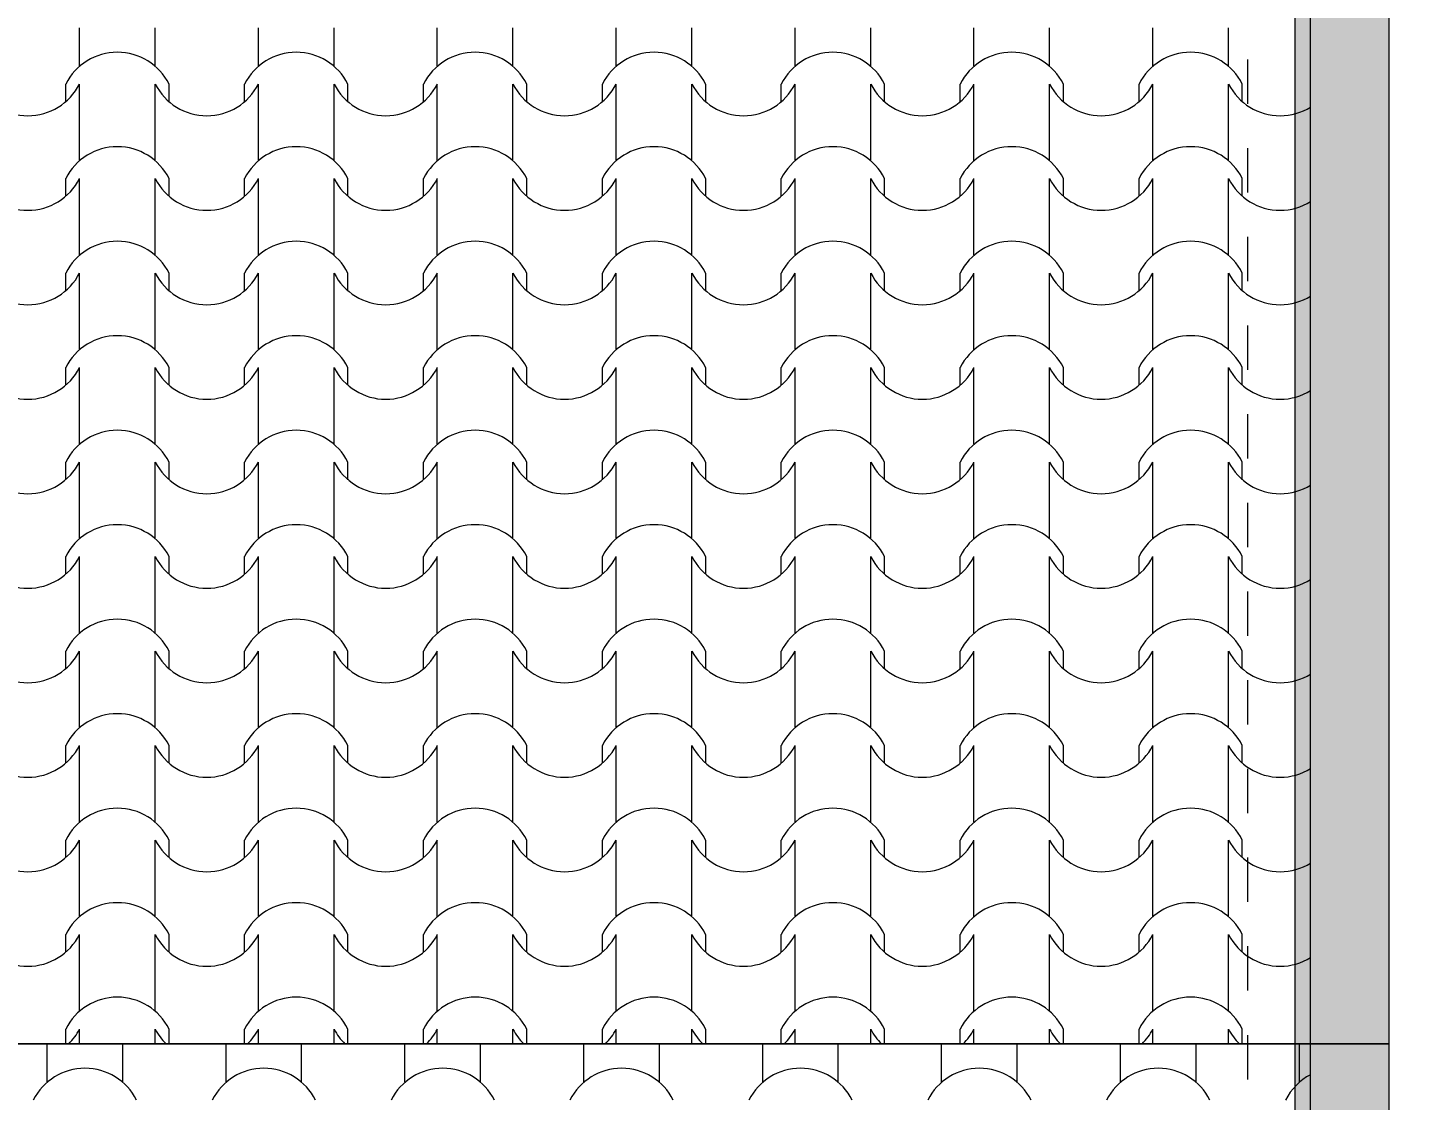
# Model space of a CAD drawing. Header units: feet. Extents: x 2791058 to 2855058, y -67651 to -26651.
# Drawn here: x 2831338 to 2835779, y -43962 to -40551 of the extents above; entities that cross this region are included whole.
import ezdxf

# ---------------------------------------------------------------- set-up
doc = ezdxf.new("R2010")
doc.units = ezdxf.units.FT
doc.header["$MEASUREMENT"] = 0
doc.linetypes.add('Dashed', pattern=[282.222223, 141.111112, -141.111112])
doc.layers.add('Dimensioning - General', color=7, linetype='Continuous')
for name, color, linetype, lineweight in [('Dimensioning - General_Pen_No__1', 7, 'Continuous', 0), ('Model Unit - Zone_Pen_No__101', 252, 'Continuous', 0), ('Structural - Bearing_Pen_No__1', 7, 'Continuous', 0), ('Structural - Bearing_Pen_No__13', 54, 'Continuous', 0)]:
    doc.layers.add(name, color=color, linetype=linetype, lineweight=lineweight)
doc.layers.add('Structural - Bearing_Pen_No__82', color=7, linetype='Continuous', lineweight=0, true_color=0xaaaaaa)
doc.styles.add('GENERATED_STYLE_2', font='arial.ttf')
doc.dimstyles.new('GENERATED_STYLE__1', dxfattribs={"dimtxt": 250, "dimasz": 190, "dimexe": 0.18, "dimexo": 3, "dimgap": 0.09, "dimtad": 1, "dimlfac": 0.001, "dimzin": 0, "dimdsep": 46, "dimtxsty": 'GENERATED_STYLE_2', "dimblk": 'ARROWHEAD_2', "dimblk1": 'ARROWHEAD_2', "dimblk2": 'ARROWHEAD_2', "dimcen": 0.09, "dimclrd": 7, "dimclre": 7, "dimclrt": 7, "dimadec": 0, "dimazin": 0, "dimtfac": 1, "dimtdec": 4, "dimtmove": 0, "dimatfit": 3, "dimfxl": 1, "dimtolj": 1, "dimtzin": 0, "dimarcsym": 0})
doc.dimstyles.new('GENERATED_STYLE__2', dxfattribs={"dimtxt": 250, "dimasz": 190, "dimexe": 0.18, "dimexo": 3, "dimgap": 0.09, "dimtad": 1, "dimtih": 1, "dimtoh": 1, "dimlfac": 0.001, "dimzin": 0, "dimdsep": 46, "dimtxsty": 'GENERATED_STYLE_2', "dimblk": 'ARROWHEAD_2', "dimblk1": 'ARROWHEAD_2', "dimblk2": 'ARROWHEAD_2', "dimcen": 0.09, "dimclrd": 7, "dimclre": 7, "dimclrt": 7, "dimadec": 0, "dimazin": 0, "dimtfac": 1, "dimtdec": 4, "dimtmove": 0, "dimatfit": 3, "dimfxl": 1, "dimtolj": 1, "dimtzin": 0, "dimarcsym": 0})

# ---------------------------------------------------------------- blocks, each defined once
blk = doc.blocks.new('*X4', base_point=(2247653.8, -76425))
at = {"layer": 'Structural - Bearing_Pen_No__82', "color": 253, "linetype": 'Continuous', "lineweight": 0, "true_color": 0xaaaaaa}
for p, q in [((2831399.7, -43905.5), (2831399.7, -43783.5)), ((2831640.2, -43905.5), (2831640.2, -43783.5)), ((2831968.7, -43905.5), (2831968.7, -43783.5)), ((2832209.1, -43905.5), (2832209.1, -43783.5)), ((2832537.6, -43905.5), (2832537.6, -43783.5)), ((2832778.1, -43905.5), (2832778.1, -43783.5)), ((2833106.6, -43905.5), (2833106.6, -43783.5)), ((2833347, -43905.5), (2833347, -43783.5)), ((2833675.5, -43905.5), (2833675.5, -43783.5)), ((2833916, -43905.5), (2833916, -43783.5)), ((2834244.5, -43905.5), (2834244.5, -43783.5)), ((2834485, -43905.5), (2834485, -43783.5)), ((2834813.5, -43905.5), (2834813.5, -43783.5)), ((2835053.9, -43905.5), (2835053.9, -43783.5)), ((2835382.4, -43905.5), (2835382.4, -43783.5))]:
    blk.add_line(p, q, dxfattribs=at)
for centre, start in [((2831519.9, -44044.9), 26.7044), ((2832088.9, -44044.9), 26.7044), ((2832657.9, -44044.9), 26.7044), ((2833226.8, -44044.9), 26.7044), ((2833795.8, -44044.9), 26.7044), ((2834364.7, -44044.9), 26.7044), ((2834933.7, -44044.9), 26.7044), ((2835502.7, -44044.9), 117.3543)]:
    blk.add_arc(centre, 183.9, start, 153.2956, dxfattribs=at)
blk = doc.blocks.new('Fill_2', base_point=(2247653.8, -74225))
at = {"layer": 'Structural - Bearing_Pen_No__1', "color": 7, "linetype": 'Continuous', "lineweight": 0}
for p, q in [((2835418.2, -43783.5), (2819418.2, -43783.5)), ((2835418.2, -49658.5), (2835418.2, -43783.5))]:
    blk.add_line(p, q, dxfattribs=at)
at = {"layer": 'Structural - Bearing_Pen_No__82', "color": 253, "linetype": 'Continuous', "lineweight": 0, "true_color": 0xaaaaaa}
blk.add_blockref('*X4', (2247653.8, -76425), dxfattribs=at)
blk = doc.blocks.new('*X6', base_point=(2247653.8, -76425))
at = {"layer": 'Structural - Bearing_Pen_No__82', "color": 253, "linetype": 'Continuous', "lineweight": 0, "true_color": 0xaaaaaa}
for p, q in [((2831502.7, -40672.7), (2831502.7, -40550.7)), ((2831743.2, -40672.7), (2831743.2, -40550.7)), ((2832071.7, -40672.7), (2832071.7, -40550.7)), ((2832312.2, -40672.7), (2832312.2, -40550.7)), ((2832640.6, -40672.7), (2832640.6, -40550.7)), ((2832881.1, -40672.7), (2832881.1, -40550.7)), ((2833209.6, -40672.7), (2833209.6, -40550.7)), ((2833450.1, -40672.7), (2833450.1, -40550.7)), ((2833778.6, -40672.7), (2833778.6, -40550.7)), ((2834019, -40672.7), (2834019, -40550.7)), ((2834347.5, -40672.7), (2834347.5, -40550.7)), ((2834588, -40672.7), (2834588, -40550.7)), ((2834916.5, -40672.7), (2834916.5, -40550.7)), ((2835157, -40672.7), (2835157, -40550.7)), ((2831458.7, -40785.5), (2831458.7, -40729.5)), ((2831502.7, -40851.4), (2831502.7, -40729.5)), ((2831743.2, -40851.4), (2831743.2, -40729.5)), ((2831787.2, -40785.5), (2831787.2, -40729.5)), ((2832027.7, -40785.5), (2832027.7, -40729.5)), ((2832071.7, -40851.4), (2832071.7, -40729.5)), ((2832312.2, -40851.4), (2832312.2, -40729.5)), ((2832356.2, -40785.5), (2832356.2, -40729.5)), ((2832596.6, -40785.5), (2832596.6, -40729.5)), ((2832640.6, -40851.4), (2832640.6, -40729.5)), ((2832881.1, -40851.4), (2832881.1, -40729.5)), ((2832925.1, -40785.5), (2832925.1, -40729.5)), ((2833165.6, -40785.5), (2833165.6, -40729.5)), ((2833209.6, -40851.4), (2833209.6, -40729.5)), ((2833450.1, -40851.4), (2833450.1, -40729.5)), ((2833494.1, -40785.5), (2833494.1, -40729.5)), ((2833734.6, -40785.5), (2833734.6, -40729.5)), ((2833778.6, -40851.4), (2833778.6, -40729.5)), ((2834019, -40851.4), (2834019, -40729.5)), ((2834063, -40785.5), (2834063, -40729.5)), ((2834303.5, -40785.5), (2834303.5, -40729.5)), ((2834347.5, -40851.4), (2834347.5, -40729.5)), ((2834588, -40851.4), (2834588, -40729.5)), ((2834632, -40785.5), (2834632, -40729.5)), ((2834872.5, -40785.5), (2834872.5, -40729.5)), ((2834916.5, -40851.4), (2834916.5, -40729.5)), ((2835157, -40851.4), (2835157, -40729.5)), ((2835201, -40785.5), (2835201, -40729.5)), ((2831502.7, -40973.3), (2831502.7, -40851.4)), ((2831743.2, -40973.3), (2831743.2, -40851.4)), ((2832071.7, -40973.3), (2832071.7, -40851.4)), ((2832312.2, -40973.3), (2832312.2, -40851.4)), ((2832640.6, -40973.3), (2832640.6, -40851.4)), ((2832881.1, -40973.3), (2832881.1, -40851.4)), ((2833209.6, -40973.3), (2833209.6, -40851.4)), ((2833450.1, -40973.3), (2833450.1, -40851.4)), ((2833778.6, -40973.3), (2833778.6, -40851.4)), ((2834019, -40973.3), (2834019, -40851.4)), ((2834347.5, -40973.3), (2834347.5, -40851.4)), ((2834588, -40973.3), (2834588, -40851.4)), ((2834916.5, -40973.3), (2834916.5, -40851.4)), ((2835157, -40973.3), (2835157, -40851.4)), ((2831458.7, -41086.2), (2831458.7, -41030.1)), ((2831502.7, -41152.1), (2831502.7, -41030.1)), ((2831743.2, -41152.1), (2831743.2, -41030.1)), ((2831787.2, -41086.2), (2831787.2, -41030.1)), ((2832027.7, -41086.2), (2832027.7, -41030.1)), ((2832071.7, -41152.1), (2832071.7, -41030.1)), ((2832312.2, -41152.1), (2832312.2, -41030.1)), ((2832356.2, -41086.2), (2832356.2, -41030.1)), ((2832596.6, -41086.2), (2832596.6, -41030.1)), ((2832640.6, -41152.1), (2832640.6, -41030.1)), ((2832881.1, -41152.1), (2832881.1, -41030.1)), ((2832925.1, -41086.2), (2832925.1, -41030.1)), ((2833165.6, -41086.2), (2833165.6, -41030.1)), ((2833209.6, -41152.1), (2833209.6, -41030.1)), ((2833450.1, -41152.1), (2833450.1, -41030.1)), ((2833494.1, -41086.2), (2833494.1, -41030.1)), ((2833734.6, -41086.2), (2833734.6, -41030.1)), ((2833778.6, -41152.1), (2833778.6, -41030.1)), ((2834019, -41152.1), (2834019, -41030.1)), ((2834063, -41086.2), (2834063, -41030.1)), ((2834303.5, -41086.2), (2834303.5, -41030.1)), ((2834347.5, -41152.1), (2834347.5, -41030.1)), ((2834588, -41152.1), (2834588, -41030.1)), ((2834632, -41086.2), (2834632, -41030.1)), ((2834872.5, -41086.2), (2834872.5, -41030.1)), ((2834916.5, -41152.1), (2834916.5, -41030.1)), ((2835157, -41152.1), (2835157, -41030.1)), ((2835201, -41086.2), (2835201, -41030.1)), ((2831502.7, -41274), (2831502.7, -41152.1)), ((2831743.2, -41274), (2831743.2, -41152.1)), ((2832071.7, -41274), (2832071.7, -41152.1)), ((2832312.2, -41274), (2832312.2, -41152.1)), ((2832640.6, -41274), (2832640.6, -41152.1)), ((2832881.1, -41274), (2832881.1, -41152.1)), ((2833209.6, -41274), (2833209.6, -41152.1)), ((2833450.1, -41274), (2833450.1, -41152.1)), ((2833778.6, -41274), (2833778.6, -41152.1)), ((2834019, -41274), (2834019, -41152.1)), ((2834347.5, -41274), (2834347.5, -41152.1)), ((2834588, -41274), (2834588, -41152.1)), ((2834916.5, -41274), (2834916.5, -41152.1)), ((2835157, -41274), (2835157, -41152.1)), ((2831458.7, -41386.9), (2831458.7, -41330.8)), ((2831502.7, -41452.7), (2831502.7, -41330.8)), ((2831743.2, -41452.7), (2831743.2, -41330.8)), ((2831787.2, -41386.9), (2831787.2, -41330.8)), ((2832027.7, -41386.9), (2832027.7, -41330.8)), ((2832071.7, -41452.7), (2832071.7, -41330.8)), ((2832312.2, -41452.7), (2832312.2, -41330.8)), ((2832356.2, -41386.9), (2832356.2, -41330.8)), ((2832596.6, -41386.9), (2832596.6, -41330.8)), ((2832640.6, -41452.7), (2832640.6, -41330.8)), ((2832881.1, -41452.7), (2832881.1, -41330.8)), ((2832925.1, -41386.9), (2832925.1, -41330.8)), ((2833165.6, -41386.9), (2833165.6, -41330.8)), ((2833209.6, -41452.7), (2833209.6, -41330.8)), ((2833450.1, -41452.7), (2833450.1, -41330.8)), ((2833494.1, -41386.9), (2833494.1, -41330.8)), ((2833734.6, -41386.9), (2833734.6, -41330.8)), ((2833778.6, -41452.7), (2833778.6, -41330.8)), ((2834019, -41452.7), (2834019, -41330.8)), ((2834063, -41386.9), (2834063, -41330.8)), ((2834303.5, -41386.9), (2834303.5, -41330.8)), ((2834347.5, -41452.7), (2834347.5, -41330.8)), ((2834588, -41452.7), (2834588, -41330.8)), ((2834632, -41386.9), (2834632, -41330.8)), ((2834872.5, -41386.9), (2834872.5, -41330.8)), ((2834916.5, -41452.7), (2834916.5, -41330.8)), ((2835157, -41452.7), (2835157, -41330.8)), ((2835201, -41386.9), (2835201, -41330.8)), ((2831502.7, -41574.7), (2831502.7, -41452.7)), ((2831743.2, -41574.7), (2831743.2, -41452.7)), ((2832071.7, -41574.7), (2832071.7, -41452.7)), ((2832312.2, -41574.7), (2832312.2, -41452.7)), ((2832640.6, -41574.7), (2832640.6, -41452.7)), ((2832881.1, -41574.7), (2832881.1, -41452.7)), ((2833209.6, -41574.7), (2833209.6, -41452.7)), ((2833450.1, -41574.7), (2833450.1, -41452.7)), ((2833778.6, -41574.7), (2833778.6, -41452.7)), ((2834019, -41574.7), (2834019, -41452.7)), ((2834347.5, -41574.7), (2834347.5, -41452.7)), ((2834588, -41574.7), (2834588, -41452.7)), ((2834916.5, -41574.7), (2834916.5, -41452.7)), ((2835157, -41574.7), (2835157, -41452.7)), ((2831458.7, -41687.5), (2831458.7, -41631.5)), ((2831502.7, -41753.4), (2831502.7, -41631.5)), ((2831743.2, -41753.4), (2831743.2, -41631.5)), ((2831787.2, -41687.5), (2831787.2, -41631.5)), ((2832027.7, -41687.5), (2832027.7, -41631.5)), ((2832071.7, -41753.4), (2832071.7, -41631.5)), ((2832312.2, -41753.4), (2832312.2, -41631.5)), ((2832356.2, -41687.5), (2832356.2, -41631.5)), ((2832596.6, -41687.5), (2832596.6, -41631.5)), ((2832640.6, -41753.4), (2832640.6, -41631.5)), ((2832881.1, -41753.4), (2832881.1, -41631.5)), ((2832925.1, -41687.5), (2832925.1, -41631.5)), ((2833165.6, -41687.5), (2833165.6, -41631.5)), ((2833209.6, -41753.4), (2833209.6, -41631.5)), ((2833450.1, -41753.4), (2833450.1, -41631.5)), ((2833494.1, -41687.5), (2833494.1, -41631.5)), ((2833734.6, -41687.5), (2833734.6, -41631.5)), ((2833778.6, -41753.4), (2833778.6, -41631.5)), ((2834019, -41753.4), (2834019, -41631.5)), ((2834063, -41687.5), (2834063, -41631.5)), ((2834303.5, -41687.5), (2834303.5, -41631.5)), ((2834347.5, -41753.4), (2834347.5, -41631.5)), ((2834588, -41753.4), (2834588, -41631.5)), ((2834632, -41687.5), (2834632, -41631.5)), ((2834872.5, -41687.5), (2834872.5, -41631.5)), ((2834916.5, -41753.4), (2834916.5, -41631.5)), ((2835157, -41753.4), (2835157, -41631.5)), ((2835201, -41687.5), (2835201, -41631.5)), ((2831502.7, -41875.3), (2831502.7, -41753.4)), ((2831743.2, -41875.3), (2831743.2, -41753.4)), ((2832071.7, -41875.3), (2832071.7, -41753.4)), ((2832312.2, -41875.3), (2832312.2, -41753.4)), ((2832640.6, -41875.3), (2832640.6, -41753.4)), ((2832881.1, -41875.3), (2832881.1, -41753.4)), ((2833209.6, -41875.3), (2833209.6, -41753.4)), ((2833450.1, -41875.3), (2833450.1, -41753.4)), ((2833778.6, -41875.3), (2833778.6, -41753.4)), ((2834019, -41875.3), (2834019, -41753.4)), ((2834347.5, -41875.3), (2834347.5, -41753.4)), ((2834588, -41875.3), (2834588, -41753.4)), ((2834916.5, -41875.3), (2834916.5, -41753.4)), ((2835157, -41875.3), (2835157, -41753.4)), ((2831458.7, -41988.2), (2831458.7, -41932.1)), ((2831502.7, -42054.1), (2831502.7, -41932.1)), ((2831743.2, -42054.1), (2831743.2, -41932.1)), ((2831787.2, -41988.2), (2831787.2, -41932.1)), ((2832027.7, -41988.2), (2832027.7, -41932.1)), ((2832071.7, -42054.1), (2832071.7, -41932.1)), ((2832312.2, -42054.1), (2832312.2, -41932.1)), ((2832356.2, -41988.2), (2832356.2, -41932.1)), ((2832596.6, -41988.2), (2832596.6, -41932.1)), ((2832640.6, -42054.1), (2832640.6, -41932.1)), ((2832881.1, -42054.1), (2832881.1, -41932.1)), ((2832925.1, -41988.2), (2832925.1, -41932.1)), ((2833165.6, -41988.2), (2833165.6, -41932.1)), ((2833209.6, -42054.1), (2833209.6, -41932.1)), ((2833450.1, -42054.1), (2833450.1, -41932.1)), ((2833494.1, -41988.2), (2833494.1, -41932.1)), ((2833734.6, -41988.2), (2833734.6, -41932.1)), ((2833778.6, -42054.1), (2833778.6, -41932.1)), ((2834019, -42054.1), (2834019, -41932.1)), ((2834063, -41988.2), (2834063, -41932.1)), ((2834303.5, -41988.2), (2834303.5, -41932.1)), ((2834347.5, -42054.1), (2834347.5, -41932.1)), ((2834588, -42054.1), (2834588, -41932.1)), ((2834632, -41988.2), (2834632, -41932.1)), ((2834872.5, -41988.2), (2834872.5, -41932.1)), ((2834916.5, -42054.1), (2834916.5, -41932.1)), ((2835157, -42054.1), (2835157, -41932.1)), ((2835201, -41988.2), (2835201, -41932.1)), ((2831502.7, -42176), (2831502.7, -42054.1)), ((2831743.2, -42176), (2831743.2, -42054.1)), ((2832071.7, -42176), (2832071.7, -42054.1)), ((2832312.2, -42176), (2832312.2, -42054.1)), ((2832640.6, -42176), (2832640.6, -42054.1)), ((2832881.1, -42176), (2832881.1, -42054.1)), ((2833209.6, -42176), (2833209.6, -42054.1)), ((2833450.1, -42176), (2833450.1, -42054.1)), ((2833778.6, -42176), (2833778.6, -42054.1)), ((2834019, -42176), (2834019, -42054.1)), ((2834347.5, -42176), (2834347.5, -42054.1)), ((2834588, -42176), (2834588, -42054.1)), ((2834916.5, -42176), (2834916.5, -42054.1)), ((2835157, -42176), (2835157, -42054.1)), ((2831458.7, -42288.9), (2831458.7, -42232.8)), ((2831502.7, -42354.8), (2831502.7, -42232.8)), ((2831743.2, -42354.8), (2831743.2, -42232.8)), ((2831787.2, -42288.9), (2831787.2, -42232.8)), ((2832027.7, -42288.9), (2832027.7, -42232.8)), ((2832071.7, -42354.8), (2832071.7, -42232.8)), ((2832312.2, -42354.8), (2832312.2, -42232.8)), ((2832356.2, -42288.9), (2832356.2, -42232.8)), ((2832596.6, -42288.9), (2832596.6, -42232.8)), ((2832640.6, -42354.8), (2832640.6, -42232.8)), ((2832881.1, -42354.8), (2832881.1, -42232.8)), ((2832925.1, -42288.9), (2832925.1, -42232.8)), ((2833165.6, -42288.9), (2833165.6, -42232.8)), ((2833209.6, -42354.8), (2833209.6, -42232.8)), ((2833450.1, -42354.8), (2833450.1, -42232.8)), ((2833494.1, -42288.9), (2833494.1, -42232.8)), ((2833734.6, -42288.9), (2833734.6, -42232.8)), ((2833778.6, -42354.8), (2833778.6, -42232.8)), ((2834019, -42354.8), (2834019, -42232.8)), ((2834063, -42288.9), (2834063, -42232.8)), ((2834303.5, -42288.9), (2834303.5, -42232.8)), ((2834347.5, -42354.8), (2834347.5, -42232.8)), ((2834588, -42354.8), (2834588, -42232.8)), ((2834632, -42288.9), (2834632, -42232.8)), ((2834872.5, -42288.9), (2834872.5, -42232.8)), ((2834916.5, -42354.8), (2834916.5, -42232.8)), ((2835157, -42354.8), (2835157, -42232.8)), ((2835201, -42288.9), (2835201, -42232.8)), ((2831502.7, -42476.7), (2831502.7, -42354.8)), ((2831743.2, -42476.7), (2831743.2, -42354.8)), ((2832071.7, -42476.7), (2832071.7, -42354.8)), ((2832312.2, -42476.7), (2832312.2, -42354.8)), ((2832640.6, -42476.7), (2832640.6, -42354.8)), ((2832881.1, -42476.7), (2832881.1, -42354.8)), ((2833209.6, -42476.7), (2833209.6, -42354.8)), ((2833450.1, -42476.7), (2833450.1, -42354.8)), ((2833778.6, -42476.7), (2833778.6, -42354.8)), ((2834019, -42476.7), (2834019, -42354.8)), ((2834347.5, -42476.7), (2834347.5, -42354.8)), ((2834588, -42476.7), (2834588, -42354.8)), ((2834916.5, -42476.7), (2834916.5, -42354.8)), ((2835157, -42476.7), (2835157, -42354.8)), ((2831458.7, -42589.5), (2831458.7, -42533.5)), ((2831502.7, -42655.4), (2831502.7, -42533.5)), ((2831743.2, -42655.4), (2831743.2, -42533.5)), ((2831787.2, -42589.5), (2831787.2, -42533.5)), ((2832027.7, -42589.5), (2832027.7, -42533.5)), ((2832071.7, -42655.4), (2832071.7, -42533.5)), ((2832312.2, -42655.4), (2832312.2, -42533.5)), ((2832356.2, -42589.5), (2832356.2, -42533.5)), ((2832596.6, -42589.5), (2832596.6, -42533.5)), ((2832640.6, -42655.4), (2832640.6, -42533.5)), ((2832881.1, -42655.4), (2832881.1, -42533.5)), ((2832925.1, -42589.5), (2832925.1, -42533.5)), ((2833165.6, -42589.5), (2833165.6, -42533.5)), ((2833209.6, -42655.4), (2833209.6, -42533.5)), ((2833450.1, -42655.4), (2833450.1, -42533.5)), ((2833494.1, -42589.5), (2833494.1, -42533.5)), ((2833734.6, -42589.5), (2833734.6, -42533.5)), ((2833778.6, -42655.4), (2833778.6, -42533.5)), ((2834019, -42655.4), (2834019, -42533.5)), ((2834063, -42589.5), (2834063, -42533.5)), ((2834303.5, -42589.5), (2834303.5, -42533.5)), ((2834347.5, -42655.4), (2834347.5, -42533.5)), ((2834588, -42655.4), (2834588, -42533.5)), ((2834632, -42589.5), (2834632, -42533.5)), ((2834872.5, -42589.5), (2834872.5, -42533.5)), ((2834916.5, -42655.4), (2834916.5, -42533.5)), ((2835157, -42655.4), (2835157, -42533.5)), ((2835201, -42589.5), (2835201, -42533.5)), ((2831502.7, -42777.4), (2831502.7, -42655.4)), ((2831743.2, -42777.4), (2831743.2, -42655.4)), ((2832071.7, -42777.4), (2832071.7, -42655.4)), ((2832312.2, -42777.4), (2832312.2, -42655.4)), ((2832640.6, -42777.4), (2832640.6, -42655.4)), ((2832881.1, -42777.4), (2832881.1, -42655.4)), ((2833209.6, -42777.4), (2833209.6, -42655.4)), ((2833450.1, -42777.4), (2833450.1, -42655.4)), ((2833778.6, -42777.4), (2833778.6, -42655.4)), ((2834019, -42777.4), (2834019, -42655.4)), ((2834347.5, -42777.4), (2834347.5, -42655.4)), ((2834588, -42777.4), (2834588, -42655.4)), ((2834916.5, -42777.4), (2834916.5, -42655.4)), ((2835157, -42777.4), (2835157, -42655.4)), ((2831458.7, -42890.2), (2831458.7, -42834.2)), ((2831502.7, -42956.1), (2831502.7, -42834.2)), ((2831743.2, -42956.1), (2831743.2, -42834.2)), ((2831787.2, -42890.2), (2831787.2, -42834.2)), ((2832027.7, -42890.2), (2832027.7, -42834.2)), ((2832071.7, -42956.1), (2832071.7, -42834.2)), ((2832312.2, -42956.1), (2832312.2, -42834.2)), ((2832356.2, -42890.2), (2832356.2, -42834.2)), ((2832596.6, -42890.2), (2832596.6, -42834.2)), ((2832640.6, -42956.1), (2832640.6, -42834.2)), ((2832881.1, -42956.1), (2832881.1, -42834.2)), ((2832925.1, -42890.2), (2832925.1, -42834.2)), ((2833165.6, -42890.2), (2833165.6, -42834.2)), ((2833209.6, -42956.1), (2833209.6, -42834.2)), ((2833450.1, -42956.1), (2833450.1, -42834.2)), ((2833494.1, -42890.2), (2833494.1, -42834.2)), ((2833734.6, -42890.2), (2833734.6, -42834.2)), ((2833778.6, -42956.1), (2833778.6, -42834.2)), ((2834019, -42956.1), (2834019, -42834.2)), ((2834063, -42890.2), (2834063, -42834.2)), ((2834303.5, -42890.2), (2834303.5, -42834.2)), ((2834347.5, -42956.1), (2834347.5, -42834.2)), ((2834588, -42956.1), (2834588, -42834.2)), ((2834632, -42890.2), (2834632, -42834.2)), ((2834872.5, -42890.2), (2834872.5, -42834.2)), ((2834916.5, -42956.1), (2834916.5, -42834.2)), ((2835157, -42956.1), (2835157, -42834.2)), ((2835201, -42890.2), (2835201, -42834.2)), ((2831502.7, -43078), (2831502.7, -42956.1)), ((2831743.2, -43078), (2831743.2, -42956.1)), ((2832071.7, -43078), (2832071.7, -42956.1)), ((2832312.2, -43078), (2832312.2, -42956.1)), ((2832640.6, -43078), (2832640.6, -42956.1)), ((2832881.1, -43078), (2832881.1, -42956.1)), ((2833209.6, -43078), (2833209.6, -42956.1)), ((2833450.1, -43078), (2833450.1, -42956.1)), ((2833778.6, -43078), (2833778.6, -42956.1)), ((2834019, -43078), (2834019, -42956.1)), ((2834347.5, -43078), (2834347.5, -42956.1)), ((2834588, -43078), (2834588, -42956.1)), ((2834916.5, -43078), (2834916.5, -42956.1)), ((2835157, -43078), (2835157, -42956.1)), ((2831458.7, -43190.9), (2831458.7, -43134.8)), ((2831502.7, -43256.8), (2831502.7, -43134.8)), ((2831743.2, -43256.8), (2831743.2, -43134.8)), ((2831787.2, -43190.9), (2831787.2, -43134.8)), ((2832027.7, -43190.9), (2832027.7, -43134.8)), ((2832071.7, -43256.8), (2832071.7, -43134.8)), ((2832312.2, -43256.8), (2832312.2, -43134.8)), ((2832356.2, -43190.9), (2832356.2, -43134.8)), ((2832596.6, -43190.9), (2832596.6, -43134.8)), ((2832640.6, -43256.8), (2832640.6, -43134.8)), ((2832881.1, -43256.8), (2832881.1, -43134.8)), ((2832925.1, -43190.9), (2832925.1, -43134.8)), ((2833165.6, -43190.9), (2833165.6, -43134.8)), ((2833209.6, -43256.8), (2833209.6, -43134.8)), ((2833450.1, -43256.8), (2833450.1, -43134.8)), ((2833494.1, -43190.9), (2833494.1, -43134.8)), ((2833734.6, -43190.9), (2833734.6, -43134.8)), ((2833778.6, -43256.8), (2833778.6, -43134.8)), ((2834019, -43256.8), (2834019, -43134.8)), ((2834063, -43190.9), (2834063, -43134.8)), ((2834303.5, -43190.9), (2834303.5, -43134.8)), ((2834347.5, -43256.8), (2834347.5, -43134.8)), ((2834588, -43256.8), (2834588, -43134.8)), ((2834632, -43190.9), (2834632, -43134.8)), ((2834872.5, -43190.9), (2834872.5, -43134.8)), ((2834916.5, -43256.8), (2834916.5, -43134.8)), ((2835157, -43256.8), (2835157, -43134.8)), ((2835201, -43190.9), (2835201, -43134.8)), ((2831502.7, -43378.7), (2831502.7, -43256.8)), ((2831743.2, -43378.7), (2831743.2, -43256.8)), ((2832071.7, -43378.7), (2832071.7, -43256.8)), ((2832312.2, -43378.7), (2832312.2, -43256.8)), ((2832640.6, -43378.7), (2832640.6, -43256.8)), ((2832881.1, -43378.7), (2832881.1, -43256.8)), ((2833209.6, -43378.7), (2833209.6, -43256.8)), ((2833450.1, -43378.7), (2833450.1, -43256.8)), ((2833778.6, -43378.7), (2833778.6, -43256.8)), ((2834019, -43378.7), (2834019, -43256.8)), ((2834347.5, -43378.7), (2834347.5, -43256.8)), ((2834588, -43378.7), (2834588, -43256.8)), ((2834916.5, -43378.7), (2834916.5, -43256.8)), ((2835157, -43378.7), (2835157, -43256.8)), ((2831458.7, -43491.6), (2831458.7, -43435.5)), ((2831502.7, -43557.4), (2831502.7, -43435.5)), ((2831743.2, -43557.4), (2831743.2, -43435.5)), ((2831787.2, -43491.6), (2831787.2, -43435.5)), ((2832027.7, -43491.6), (2832027.7, -43435.5)), ((2832071.7, -43557.4), (2832071.7, -43435.5)), ((2832312.2, -43557.4), (2832312.2, -43435.5)), ((2832356.2, -43491.6), (2832356.2, -43435.5)), ((2832596.6, -43491.6), (2832596.6, -43435.5)), ((2832640.6, -43557.4), (2832640.6, -43435.5)), ((2832881.1, -43557.4), (2832881.1, -43435.5)), ((2832925.1, -43491.6), (2832925.1, -43435.5)), ((2833165.6, -43491.6), (2833165.6, -43435.5)), ((2833209.6, -43557.4), (2833209.6, -43435.5)), ((2833450.1, -43557.4), (2833450.1, -43435.5)), ((2833494.1, -43491.6), (2833494.1, -43435.5)), ((2833734.6, -43491.6), (2833734.6, -43435.5)), ((2833778.6, -43557.4), (2833778.6, -43435.5)), ((2834019, -43557.4), (2834019, -43435.5)), ((2834063, -43491.6), (2834063, -43435.5)), ((2834303.5, -43491.6), (2834303.5, -43435.5)), ((2834347.5, -43557.4), (2834347.5, -43435.5)), ((2834588, -43557.4), (2834588, -43435.5)), ((2834632, -43491.6), (2834632, -43435.5)), ((2834872.5, -43491.6), (2834872.5, -43435.5)), ((2834916.5, -43557.4), (2834916.5, -43435.5)), ((2835157, -43557.4), (2835157, -43435.5)), ((2835201, -43491.6), (2835201, -43435.5)), ((2831502.7, -43679.4), (2831502.7, -43557.4)), ((2831743.2, -43679.4), (2831743.2, -43557.4)), ((2832071.7, -43679.4), (2832071.7, -43557.4)), ((2832312.2, -43679.4), (2832312.2, -43557.4)), ((2832640.6, -43679.4), (2832640.6, -43557.4)), ((2832881.1, -43679.4), (2832881.1, -43557.4)), ((2833209.6, -43679.4), (2833209.6, -43557.4)), ((2833450.1, -43679.4), (2833450.1, -43557.4)), ((2833778.6, -43679.4), (2833778.6, -43557.4)), ((2834019, -43679.4), (2834019, -43557.4)), ((2834347.5, -43679.4), (2834347.5, -43557.4)), ((2834588, -43679.4), (2834588, -43557.4)), ((2834916.5, -43679.4), (2834916.5, -43557.4)), ((2835157, -43679.4), (2835157, -43557.4)), ((2831458.7, -43783.5), (2831458.7, -43736.2)), ((2831502.7, -43783.5), (2831502.7, -43736.2)), ((2831743.2, -43783.5), (2831743.2, -43736.2)), ((2831787.2, -43783.5), (2831787.2, -43736.2)), ((2832027.7, -43783.5), (2832027.7, -43736.2)), ((2832071.7, -43783.5), (2832071.7, -43736.2)), ((2832312.2, -43783.5), (2832312.2, -43736.2)), ((2832356.2, -43783.5), (2832356.2, -43736.2)), ((2832596.6, -43783.5), (2832596.6, -43736.2)), ((2832640.6, -43783.5), (2832640.6, -43736.2)), ((2832881.1, -43783.5), (2832881.1, -43736.2)), ((2832925.1, -43783.5), (2832925.1, -43736.2)), ((2833165.6, -43783.5), (2833165.6, -43736.2)), ((2833209.6, -43783.5), (2833209.6, -43736.2)), ((2833450.1, -43783.5), (2833450.1, -43736.2)), ((2833494.1, -43783.5), (2833494.1, -43736.2)), ((2833734.6, -43783.5), (2833734.6, -43736.2)), ((2833778.6, -43783.5), (2833778.6, -43736.2)), ((2834019, -43783.5), (2834019, -43736.2)), ((2834063, -43783.5), (2834063, -43736.2)), ((2834303.5, -43783.5), (2834303.5, -43736.2)), ((2834347.5, -43783.5), (2834347.5, -43736.2)), ((2834588, -43783.5), (2834588, -43736.2)), ((2834632, -43783.5), (2834632, -43736.2)), ((2834872.5, -43783.5), (2834872.5, -43736.2)), ((2834916.5, -43783.5), (2834916.5, -43736.2)), ((2835157, -43783.5), (2835157, -43736.2)), ((2835201, -43783.5), (2835201, -43736.2))]:
    blk.add_line(p, q, dxfattribs=at)
for centre, radius, start, end in [((2831623, -40812.1), 183.9, 26.7044, 153.2956), ((2832191.9, -40812.1), 183.9, 26.7044, 153.2956), ((2832760.9, -40812.1), 183.9, 26.7044, 153.2956), ((2833329.8, -40812.1), 183.9, 26.7044, 153.2956), ((2833898.8, -40812.1), 183.9, 26.7044, 153.2956), ((2834467.8, -40812.1), 183.9, 26.7044, 153.2956), ((2835036.7, -40812.1), 183.9, 26.7044, 153.2956), ((2831339, -40645.5), 184.9, 206.9885, 269.8295), ((2831337.9, -40645.5), 184.9, 270.1705, 333.0115), ((2831908, -40645.5), 184.9, 206.9885, 269.8295), ((2831906.9, -40645.5), 184.9, 270.1705, 333.0115), ((2832477, -40645.5), 184.9, 206.9885, 269.8295), ((2832475.9, -40645.5), 184.9, 270.1705, 333.0115), ((2833045.9, -40645.5), 184.9, 206.9885, 269.8295), ((2833044.8, -40645.5), 184.9, 270.1705, 333.0115), ((2833614.9, -40645.5), 184.9, 206.9885, 269.8295), ((2833613.8, -40645.5), 184.9, 270.1705, 333.0115), ((2834183.8, -40645.5), 184.9, 206.9885, 269.8295), ((2834182.7, -40645.5), 184.9, 270.1705, 333.0115), ((2834752.8, -40645.5), 184.9, 206.9885, 269.8295), ((2834751.7, -40645.5), 184.9, 270.1705, 333.0115), ((2835321.8, -40645.5), 184.9, 206.9885, 269.8295), ((2835320.7, -40645.5), 184.9, 270.1705, 301.8256), ((2831623, -41112.7), 183.9, 26.7044, 153.2956), ((2832191.9, -41112.7), 183.9, 26.7044, 153.2956), ((2832760.9, -41112.7), 183.9, 26.7044, 153.2956), ((2833329.8, -41112.7), 183.9, 26.7044, 153.2956), ((2833898.8, -41112.7), 183.9, 26.7044, 153.2956), ((2834467.8, -41112.7), 183.9, 26.7044, 153.2956), ((2835036.7, -41112.7), 183.9, 26.7044, 153.2956), ((2831339, -40946.2), 184.9, 206.9885, 269.8295), ((2831337.9, -40946.2), 184.9, 270.1705, 333.0115), ((2831908, -40946.2), 184.9, 206.9885, 269.8295), ((2831906.9, -40946.2), 184.9, 270.1705, 333.0115), ((2832477, -40946.2), 184.9, 206.9885, 269.8295), ((2832475.9, -40946.2), 184.9, 270.1705, 333.0115), ((2833045.9, -40946.2), 184.9, 206.9885, 269.8295), ((2833044.8, -40946.2), 184.9, 270.1705, 333.0115), ((2833614.9, -40946.2), 184.9, 206.9885, 269.8295), ((2833613.8, -40946.2), 184.9, 270.1705, 333.0115), ((2834183.8, -40946.2), 184.9, 206.9885, 269.8295), ((2834182.7, -40946.2), 184.9, 270.1705, 333.0115), ((2834752.8, -40946.2), 184.9, 206.9885, 269.8295), ((2834751.7, -40946.2), 184.9, 270.1705, 333.0115), ((2835321.8, -40946.2), 184.9, 206.9885, 269.8295), ((2835320.7, -40946.2), 184.9, 270.1705, 301.8256), ((2831623, -41413.4), 183.9, 26.7044, 153.2956), ((2832191.9, -41413.4), 183.9, 26.7044, 153.2956), ((2832760.9, -41413.4), 183.9, 26.7044, 153.2956), ((2833329.8, -41413.4), 183.9, 26.7044, 153.2956), ((2833898.8, -41413.4), 183.9, 26.7044, 153.2956), ((2834467.8, -41413.4), 183.9, 26.7044, 153.2956), ((2835036.7, -41413.4), 183.9, 26.7044, 153.2956), ((2831339, -41246.9), 184.9, 206.9885, 269.8295), ((2831337.9, -41246.9), 184.9, 270.1705, 333.0115), ((2831908, -41246.9), 184.9, 206.9885, 269.8295), ((2831906.9, -41246.9), 184.9, 270.1705, 333.0115), ((2832477, -41246.9), 184.9, 206.9885, 269.8295), ((2832475.9, -41246.9), 184.9, 270.1705, 333.0115), ((2833045.9, -41246.9), 184.9, 206.9885, 269.8295), ((2833044.8, -41246.9), 184.9, 270.1705, 333.0115), ((2833614.9, -41246.9), 184.9, 206.9885, 269.8295), ((2833613.8, -41246.9), 184.9, 270.1705, 333.0115), ((2834183.8, -41246.9), 184.9, 206.9885, 269.8295), ((2834182.7, -41246.9), 184.9, 270.1705, 333.0115), ((2834752.8, -41246.9), 184.9, 206.9885, 269.8295), ((2834751.7, -41246.9), 184.9, 270.1705, 333.0115), ((2835321.8, -41246.9), 184.9, 206.9885, 269.8295), ((2835320.7, -41246.9), 184.9, 270.1705, 301.8256), ((2831623, -41714.1), 183.9, 26.7044, 153.2956), ((2832191.9, -41714.1), 183.9, 26.7044, 153.2956), ((2832760.9, -41714.1), 183.9, 26.7044, 153.2956), ((2833329.8, -41714.1), 183.9, 26.7044, 153.2956), ((2833898.8, -41714.1), 183.9, 26.7044, 153.2956), ((2834467.8, -41714.1), 183.9, 26.7044, 153.2956), ((2835036.7, -41714.1), 183.9, 26.7044, 153.2956), ((2831339, -41547.5), 184.9, 206.9885, 269.8295), ((2831337.9, -41547.5), 184.9, 270.1705, 333.0115), ((2831908, -41547.5), 184.9, 206.9885, 269.8295), ((2831906.9, -41547.5), 184.9, 270.1705, 333.0115), ((2832477, -41547.5), 184.9, 206.9885, 269.8295), ((2832475.9, -41547.5), 184.9, 270.1705, 333.0115), ((2833045.9, -41547.5), 184.9, 206.9885, 269.8295), ((2833044.8, -41547.5), 184.9, 270.1705, 333.0115), ((2833614.9, -41547.5), 184.9, 206.9885, 269.8295), ((2833613.8, -41547.5), 184.9, 270.1705, 333.0115), ((2834183.8, -41547.5), 184.9, 206.9885, 269.8295), ((2834182.7, -41547.5), 184.9, 270.1705, 333.0115), ((2834752.8, -41547.5), 184.9, 206.9885, 269.8295), ((2834751.7, -41547.5), 184.9, 270.1705, 333.0115), ((2835321.8, -41547.5), 184.9, 206.9885, 269.8295), ((2835320.7, -41547.5), 184.9, 270.1705, 301.8256), ((2831623, -42014.8), 183.9, 26.7044, 153.2956), ((2832191.9, -42014.8), 183.9, 26.7044, 153.2956), ((2832760.9, -42014.8), 183.9, 26.7044, 153.2956), ((2833329.8, -42014.8), 183.9, 26.7044, 153.2956), ((2833898.8, -42014.8), 183.9, 26.7044, 153.2956), ((2834467.8, -42014.8), 183.9, 26.7044, 153.2956), ((2835036.7, -42014.8), 183.9, 26.7044, 153.2956), ((2831339, -41848.2), 184.9, 206.9885, 269.8295), ((2831337.9, -41848.2), 184.9, 270.1705, 333.0115), ((2831908, -41848.2), 184.9, 206.9885, 269.8295), ((2831906.9, -41848.2), 184.9, 270.1705, 333.0115), ((2832477, -41848.2), 184.9, 206.9885, 269.8295), ((2832475.9, -41848.2), 184.9, 270.1705, 333.0115), ((2833045.9, -41848.2), 184.9, 206.9885, 269.8295), ((2833044.8, -41848.2), 184.9, 270.1705, 333.0115), ((2833614.9, -41848.2), 184.9, 206.9885, 269.8295), ((2833613.8, -41848.2), 184.9, 270.1705, 333.0115), ((2834183.8, -41848.2), 184.9, 206.9885, 269.8295), ((2834182.7, -41848.2), 184.9, 270.1705, 333.0115), ((2834752.8, -41848.2), 184.9, 206.9885, 269.8295), ((2834751.7, -41848.2), 184.9, 270.1705, 333.0115), ((2835321.8, -41848.2), 184.9, 206.9885, 269.8295), ((2835320.7, -41848.2), 184.9, 270.1705, 301.8256), ((2831623, -42315.4), 183.9, 26.7044, 153.2956), ((2832191.9, -42315.4), 183.9, 26.7044, 153.2956), ((2832760.9, -42315.4), 183.9, 26.7044, 153.2956), ((2833329.8, -42315.4), 183.9, 26.7044, 153.2956), ((2833898.8, -42315.4), 183.9, 26.7044, 153.2956), ((2834467.8, -42315.4), 183.9, 26.7044, 153.2956), ((2835036.7, -42315.4), 183.9, 26.7044, 153.2956), ((2831339, -42148.9), 184.9, 206.9885, 269.8295), ((2831337.9, -42148.9), 184.9, 270.1705, 333.0115), ((2831908, -42148.9), 184.9, 206.9885, 269.8295), ((2831906.9, -42148.9), 184.9, 270.1705, 333.0115), ((2832477, -42148.9), 184.9, 206.9885, 269.8295), ((2832475.9, -42148.9), 184.9, 270.1705, 333.0115), ((2833045.9, -42148.9), 184.9, 206.9885, 269.8295), ((2833044.8, -42148.9), 184.9, 270.1705, 333.0115), ((2833614.9, -42148.9), 184.9, 206.9885, 269.8295), ((2833613.8, -42148.9), 184.9, 270.1705, 333.0115), ((2834183.8, -42148.9), 184.9, 206.9885, 269.8295), ((2834182.7, -42148.9), 184.9, 270.1705, 333.0115), ((2834752.8, -42148.9), 184.9, 206.9885, 269.8295), ((2834751.7, -42148.9), 184.9, 270.1705, 333.0115), ((2835321.8, -42148.9), 184.9, 206.9885, 269.8295), ((2835320.7, -42148.9), 184.9, 270.1705, 301.8256), ((2831623, -42616.1), 183.9, 26.7044, 153.2956), ((2832191.9, -42616.1), 183.9, 26.7044, 153.2956), ((2832760.9, -42616.1), 183.9, 26.7044, 153.2956), ((2833329.8, -42616.1), 183.9, 26.7044, 153.2956), ((2833898.8, -42616.1), 183.9, 26.7044, 153.2956), ((2834467.8, -42616.1), 183.9, 26.7044, 153.2956), ((2835036.7, -42616.1), 183.9, 26.7044, 153.2956), ((2831339, -42449.6), 184.9, 206.9885, 269.8295), ((2831337.9, -42449.6), 184.9, 270.1705, 333.0115), ((2831908, -42449.6), 184.9, 206.9885, 269.8295), ((2831906.9, -42449.6), 184.9, 270.1705, 333.0115), ((2832477, -42449.6), 184.9, 206.9885, 269.8295), ((2832475.9, -42449.6), 184.9, 270.1705, 333.0115), ((2833045.9, -42449.6), 184.9, 206.9885, 269.8295), ((2833044.8, -42449.6), 184.9, 270.1705, 333.0115), ((2833614.9, -42449.6), 184.9, 206.9885, 269.8295), ((2833613.8, -42449.6), 184.9, 270.1705, 333.0115), ((2834183.8, -42449.6), 184.9, 206.9885, 269.8295), ((2834182.7, -42449.6), 184.9, 270.1705, 333.0115), ((2834752.8, -42449.6), 184.9, 206.9885, 269.8295), ((2834751.7, -42449.6), 184.9, 270.1705, 333.0115), ((2835321.8, -42449.6), 184.9, 206.9885, 269.8295), ((2835320.7, -42449.6), 184.9, 270.1705, 301.8256), ((2831623, -42916.8), 183.9, 26.7044, 153.2956), ((2832191.9, -42916.8), 183.9, 26.7044, 153.2956), ((2832760.9, -42916.8), 183.9, 26.7044, 153.2956), ((2833329.8, -42916.8), 183.9, 26.7044, 153.2956), ((2833898.8, -42916.8), 183.9, 26.7044, 153.2956), ((2834467.8, -42916.8), 183.9, 26.7044, 153.2956), ((2835036.7, -42916.8), 183.9, 26.7044, 153.2956), ((2831339, -42750.2), 184.9, 206.9885, 269.8295), ((2831337.9, -42750.2), 184.9, 270.1705, 333.0115), ((2831908, -42750.2), 184.9, 206.9885, 269.8295), ((2831906.9, -42750.2), 184.9, 270.1705, 333.0115), ((2832477, -42750.2), 184.9, 206.9885, 269.8295), ((2832475.9, -42750.2), 184.9, 270.1705, 333.0115), ((2833045.9, -42750.2), 184.9, 206.9885, 269.8295), ((2833044.8, -42750.2), 184.9, 270.1705, 333.0115), ((2833614.9, -42750.2), 184.9, 206.9885, 269.8295), ((2833613.8, -42750.2), 184.9, 270.1705, 333.0115), ((2834183.8, -42750.2), 184.9, 206.9885, 269.8295), ((2834182.7, -42750.2), 184.9, 270.1705, 333.0115), ((2834752.8, -42750.2), 184.9, 206.9885, 269.8295), ((2834751.7, -42750.2), 184.9, 270.1705, 333.0115), ((2835321.8, -42750.2), 184.9, 206.9885, 269.8295), ((2835320.7, -42750.2), 184.9, 270.1705, 301.8256), ((2831623, -43217.5), 183.9, 26.7044, 153.2956), ((2832191.9, -43217.5), 183.9, 26.7044, 153.2956), ((2832760.9, -43217.5), 183.9, 26.7044, 153.2956), ((2833329.8, -43217.5), 183.9, 26.7044, 153.2956), ((2833898.8, -43217.5), 183.9, 26.7044, 153.2956), ((2834467.8, -43217.5), 183.9, 26.7044, 153.2956), ((2835036.7, -43217.5), 183.9, 26.7044, 153.2956), ((2831339, -43050.9), 184.9, 206.9885, 269.8295), ((2831337.9, -43050.9), 184.9, 270.1705, 333.0115), ((2831908, -43050.9), 184.9, 206.9885, 269.8295), ((2831906.9, -43050.9), 184.9, 270.1705, 333.0115), ((2832477, -43050.9), 184.9, 206.9885, 269.8295), ((2832475.9, -43050.9), 184.9, 270.1705, 333.0115), ((2833045.9, -43050.9), 184.9, 206.9885, 269.8295), ((2833044.8, -43050.9), 184.9, 270.1705, 333.0115), ((2833614.9, -43050.9), 184.9, 206.9885, 269.8295), ((2833613.8, -43050.9), 184.9, 270.1705, 333.0115), ((2834183.8, -43050.9), 184.9, 206.9885, 269.8295), ((2834182.7, -43050.9), 184.9, 270.1705, 333.0115), ((2834752.8, -43050.9), 184.9, 206.9885, 269.8295), ((2834751.7, -43050.9), 184.9, 270.1705, 333.0115), ((2835321.8, -43050.9), 184.9, 206.9885, 269.8295), ((2835320.7, -43050.9), 184.9, 270.1705, 301.8256), ((2831623, -43518.1), 183.9, 26.7044, 153.2956), ((2832191.9, -43518.1), 183.9, 26.7044, 153.2956), ((2832760.9, -43518.1), 183.9, 26.7044, 153.2956), ((2833329.8, -43518.1), 183.9, 26.7044, 153.2956), ((2833898.8, -43518.1), 183.9, 26.7044, 153.2956), ((2834467.8, -43518.1), 183.9, 26.7044, 153.2956), ((2835036.7, -43518.1), 183.9, 26.7044, 153.2956), ((2831339, -43351.6), 184.9, 206.9885, 269.8295), ((2831337.9, -43351.6), 184.9, 270.1705, 333.0115), ((2831908, -43351.6), 184.9, 206.9885, 269.8295), ((2831906.9, -43351.6), 184.9, 270.1705, 333.0115), ((2832477, -43351.6), 184.9, 206.9885, 269.8295), ((2832475.9, -43351.6), 184.9, 270.1705, 333.0115), ((2833045.9, -43351.6), 184.9, 206.9885, 269.8295), ((2833044.8, -43351.6), 184.9, 270.1705, 333.0115), ((2833614.9, -43351.6), 184.9, 206.9885, 269.8295), ((2833613.8, -43351.6), 184.9, 270.1705, 333.0115), ((2834183.8, -43351.6), 184.9, 206.9885, 269.8295), ((2834182.7, -43351.6), 184.9, 270.1705, 333.0115), ((2834752.8, -43351.6), 184.9, 206.9885, 269.8295), ((2834751.7, -43351.6), 184.9, 270.1705, 333.0115), ((2835321.8, -43351.6), 184.9, 206.9885, 269.8295), ((2835320.7, -43351.6), 184.9, 270.1705, 301.8256), ((2831623, -43818.8), 183.9, 26.7044, 153.2956), ((2832191.9, -43818.8), 183.9, 26.7044, 153.2956), ((2832760.9, -43818.8), 183.9, 26.7044, 153.2956), ((2833329.8, -43818.8), 183.9, 26.7044, 153.2956), ((2833898.8, -43818.8), 183.9, 26.7044, 153.2956), ((2834467.8, -43818.8), 183.9, 26.7044, 153.2956), ((2835036.7, -43818.8), 183.9, 26.7044, 153.2956), ((2831337.9, -43652.3), 184.9, 314.7673, 333.0115), ((2831908, -43652.3), 184.9, 206.9885, 225.2327), ((2831906.9, -43652.3), 184.9, 314.7673, 333.0115), ((2832477, -43652.3), 184.9, 206.9885, 225.2327), ((2832475.9, -43652.3), 184.9, 314.7673, 333.0115), ((2833045.9, -43652.3), 184.9, 206.9885, 225.2327), ((2833044.8, -43652.3), 184.9, 314.7673, 333.0115), ((2833614.9, -43652.3), 184.9, 206.9885, 225.2327), ((2833613.8, -43652.3), 184.9, 314.7673, 333.0115), ((2834183.8, -43652.3), 184.9, 206.9885, 225.2327), ((2834182.7, -43652.3), 184.9, 314.7673, 333.0115), ((2834752.8, -43652.3), 184.9, 206.9885, 225.2327), ((2834751.7, -43652.3), 184.9, 314.7673, 333.0115), ((2835321.8, -43652.3), 184.9, 206.9885, 225.2327)]:
    blk.add_arc(centre, radius, start, end, dxfattribs=at)
blk = doc.blocks.new('Fill_3', base_point=(2247653.8, -74225))
at = {"layer": 'Structural - Bearing_Pen_No__1', "color": 7, "linetype": 'Continuous', "lineweight": 0}
for p, q in [((2835418.2, -43783.5), (2835418.2, -38158.5)), ((2819418.2, -43783.5), (2835418.2, -43783.5))]:
    blk.add_line(p, q, dxfattribs=at)
at = {"layer": 'Structural - Bearing_Pen_No__82', "color": 253, "linetype": 'Continuous', "lineweight": 0, "true_color": 0xaaaaaa}
blk.add_blockref('*X6', (2247653.8, -76425), dxfattribs=at)
blk = doc.blocks.new('*D156', base_point=(2247653.8, -76425))
at = {"layer": 'Dimensioning - General_Pen_No__1', "color": 7, "linetype": 'Continuous', "lineweight": 0, "transparency": 16777216}
for p, q in [((2803604.4, -33750.7), (2803604.4, -33375.7)), ((2819204.4, -33750.7), (2819204.4, -33375.7)), ((2803676.5, -33438.2), (2803532.2, -33688.2)), ((2819276.5, -33438.2), (2819132.2, -33688.2)), ((2803482.1, -33563.2), (2803604.4, -33563.2)), ((2803604.4, -33563.2), (2819204.4, -33563.2)), ((2819204.4, -33563.2), (2835704.4, -33563.2))]:
    blk.add_line(p, q, dxfattribs=at)
at = {"layer": 'Dimensioning - General_Pen_No__1', "color": 7, "lineweight": 0, "transparency": 16777216, "insert": (2810976.9, -33513.2), "char_height": 250, "attachment_point": 7, "style": 'GENERATED_STYLE_2'}
blk.add_mtext('\\A1;15.60', dxfattribs=at)
blk = doc.blocks.new('ARROWHEAD_2')
at = {"color": 0, "linetype": 'Continuous', "lineweight": 0}
for p, q in [((-0.378, -0.655), (0.378, 0.655)), ((0, 0), (-1, 0))]:
    blk.add_line(p, q, dxfattribs=at)
blk = doc.blocks.new('*D160', base_point=(2247653.8, -76425))
at = {"layer": 'Dimensioning - General_Pen_No__1', "color": 7, "linetype": 'Continuous', "lineweight": 0, "transparency": 16777216}
for p, q in [((2837680.8, -38136.4), (2837930.8, -38280.7)), ((2837805.8, -49558.5), (2837805.8, -38208.5)), ((2837680.8, -49486.4), (2837930.8, -49630.7)), ((2837993.3, -49558.5), (2837618.3, -49558.5)), ((2837805.8, -49858.5), (2837805.8, -49558.5))]:
    blk.add_line(p, q, dxfattribs=at)
at = {"layer": 'Dimensioning - General_Pen_No__1', "color": 7, "lineweight": 0, "transparency": 16777216, "char_height": 250, "attachment_point": 7, "rotation": 90, "style": 'GENERATED_STYLE_2'}
for s, insert in [('\\A1;30', (2837755.8, -38660.2)), ('\\A1;11.50', (2837755.8, -44488.1))]:
    blk.add_mtext(s, dxfattribs=dict(at, insert=insert))
blk = doc.blocks.new('*D161', base_point=(2247653.8, -76425))
at = {"layer": 'Dimensioning - General_Pen_No__1', "color": 7, "linetype": 'Continuous', "lineweight": 0, "transparency": 16777216}
for p, q in [((2837805.8, -37908.5), (2837805.8, -37786.3)), ((2837930.8, -37980.7), (2837680.8, -37836.4)), ((2837993.3, -37908.5), (2837618.3, -37908.5)), ((2837805.8, -38208.5), (2837805.8, -37908.5)), ((2837680.8, -38136.4), (2837930.8, -38280.7)), ((2837993.3, -38208.5), (2837618.3, -38208.5)), ((2837805.8, -49558.5), (2837805.8, -38208.5))]:
    blk.add_line(p, q, dxfattribs=at)
blk = doc.blocks.new('*D163', base_point=(2247653.8, -76425))
at = {"layer": 'Dimensioning - General_Pen_No__1', "color": 7, "linetype": 'Continuous', "lineweight": 0, "transparency": 16777216}
for p, q in [((2838621.5, -37908.5), (2838621.5, -37786.3)), ((2838746.5, -37980.7), (2838496.5, -37836.4)), ((2838809, -37908.5), (2838434, -37908.5)), ((2838621.5, -49858.5), (2838621.5, -37908.5)), ((2838496.5, -49786.4), (2838746.5, -49930.7)), ((2838809, -49858.5), (2838434, -49858.5)), ((2838621.5, -56158.5), (2838621.5, -49858.5))]:
    blk.add_line(p, q, dxfattribs=at)
at = {"layer": 'Dimensioning - General_Pen_No__1', "color": 7, "lineweight": 0, "transparency": 16777216, "insert": (2838571.5, -44298.4), "char_height": 250, "attachment_point": 7, "rotation": 90, "style": 'GENERATED_STYLE_2'}
blk.add_mtext('\\A1;11.90', dxfattribs=at)

msp = doc.modelspace()

# ---------------------------------------------------------------- hatches: boundary and pattern name
at = {"layer": 'Structural - Bearing_Pen_No__13', "linetype": 'Continuous', "lineweight": 0}
for points in [[(2835668.173, -38208.549), (2835368.173, -38208.549), (2835368.173, -43783.549), (2835668.173, -43783.549)], [(2835668.173, -43783.549), (2835368.173, -43783.549), (2835368.173, -49608.549), (2835668.173, -49608.549)]]:
    msp.add_hatch(color=54, dxfattribs=at).paths.add_polyline_path(points)

# ---------------------------------------------------------------- linework, layer by layer
at = {"layer": 'Model Unit - Zone_Pen_No__101', "color": 252, "linetype": 'Dashed', "lineweight": 0}
for p, q in [((2835218.173, -49258.549), (2835218.173, -38308.549)), ((2835218.173, -43783.549), (2819618.173, -43783.549))]:
    msp.add_line(p, q, dxfattribs=at)
at = {"layer": 'Structural - Bearing_Pen_No__1', "color": 7, "linetype": 'Continuous', "lineweight": 0, "flags": 128}
for points in [[(2835668.173, -38208.549), (2835368.173, -38208.549), (2835368.173, -43783.549), (2835668.173, -43783.549)], [(2835668.173, -43783.549), (2835368.173, -43783.549), (2835368.173, -49608.549), (2835668.173, -49608.549)]]:
    msp.add_lwpolyline(points, close=True, dxfattribs=at)

# ---------------------------------------------------------------- block references
at = {"layer": 'Structural - Bearing_Pen_No__82', "color": 253, "linetype": 'Continuous', "lineweight": 0, "true_color": 0xaaaaaa}
for name in ['Fill_3', 'Fill_2']:
    msp.add_blockref(name, (2247653.822, -74224.967), dxfattribs=at)

# ---------------------------------------------------------------- dimensions: what is measured, and where the dimension line sits
at = {"layer": 'Dimensioning - General', "color": 7, "linetype": 'Continuous', "lineweight": 0}
dim = msp.add_linear_dim(base=(2819204.377, -33563.192), p1=(2803604.377, -43881.235), p2=(2819204.377, -37331.235), dimstyle='GENERATED_STYLE__2', dxfattribs=at)
dim.commit()
dim.dimension.update_dxf_attribs({"geometry": '*D156', "text_midpoint": (2811396.95, -33388.192), "dimtype": 160})
dim = msp.add_linear_dim(base=(2837805.79, -37908.549), p1=(2835368.173, -38208.549), p2=(2835668.173, -37908.549), angle=90, dimstyle='GENERATED_STYLE__1', dxfattribs=at)
dim.commit()
dim.dimension.update_dxf_attribs({"geometry": '*D161', "text_midpoint": (2837630.79, -38469.641), "dimtype": 160, "text_rotation": 90})
for base, p1, p2, text, picture, middle in [((2838621.517, -37908.549), (2835668.173, -49858.549), (2835668.173, -37908.549), '11.90', '*D163', (2838446.517, -43878.406)), ((2837805.79, -38208.549), (2835668.173, -49558.549), (2835368.173, -38208.549), '11.50', '*D160', (2837630.79, -44068.121))]:
    dim = msp.add_linear_dim(base=base, p1=p1, p2=p2, angle=90, text=text, dimstyle='GENERATED_STYLE__1', dxfattribs=at)
    dim.commit()
    dim.dimension.update_dxf_attribs({"geometry": picture, "text_midpoint": middle, "dimtype": 160, "text_rotation": 90})

doc.saveas('drawing.dxf')
